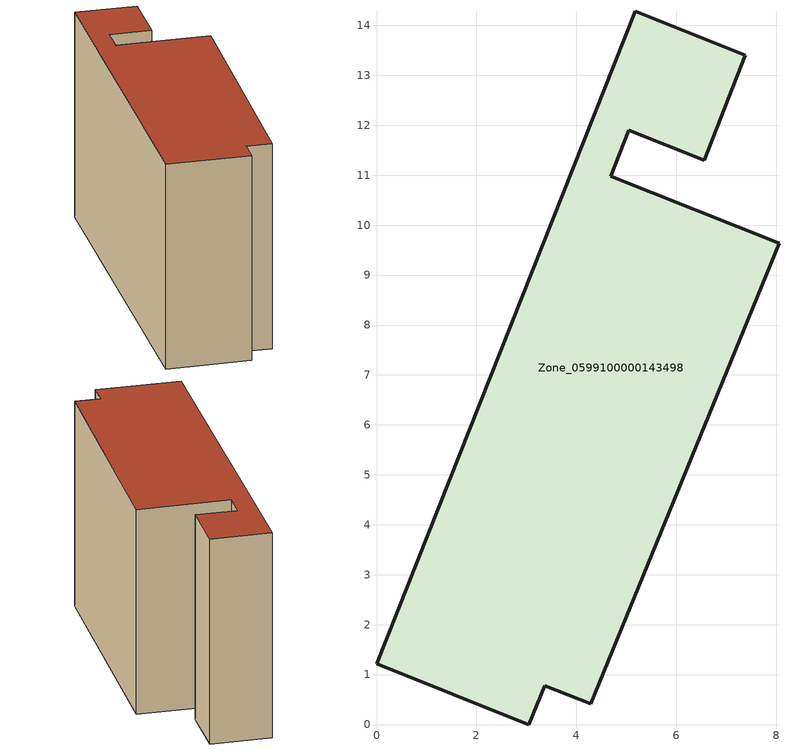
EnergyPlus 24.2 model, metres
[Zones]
Zone_0599100000143498
 floor ground (C_G): 5.05,11.9 4.69,10.98 8.06,9.64 4.29,0.42 3.37,0.78 3.05,0 0,1.22 5.18,14.28 7.39,13.4 6.56,11.3 z7.2
 wall outside (C_F): 4.69,10.98 5.05,11.9 6.56,11.3 7.39,13.4 5.18,14.28 0,1.22 3.05,0 3.37,0.78 4.29,0.42 8.06,9.64 4.69,10.98 z7.2:15.54
 roof outside (C_R): 7.39,13.4 5.18,14.28 0,1.22 3.05,0 3.37,0.78 4.29,0.42 8.06,9.64 4.69,10.98 5.05,11.9 6.56,11.3 z15.54
[BUILDING]
Pand.0599100000143498: North Axis=0; Terrain=City; Loads Convergence Tolerance Value=0.04; Temperature Convergence Tolerance Value=0.4; Solar Distribution=FullExterior; Maximum Number of Warmup Days=25; Minimum Number of Warmup Days=1
[Site:Location]
Rotterdam.The.Hague.AP_ZH_NLD Design_Conditions: Latitude=51.96; Longitude=4.45; Time Zone=1; Elevation=-4.5
[SITE:GROUNDTEMPERATURE:BUILDINGSURFACE]
18, 18, 18, 18, 18, 18, 18, 18, 18, 18, 18, 18
[MATERIAL] Thermal Absorptance=0.9; Solar Absorptance=0.7; Visible Absorptance=0.7
Name | Roughness | Thickness | Conductivity | Density | Specific Heat
G.TI.1975-1991 | MediumSmooth | 0.15 | 0.288461 | 540 | 1210
F.TI.1975-1991 | Rough | 0.3 | 0.230769 | 1920 | 840
R.TI.1975-1991 | MediumRough | 0.2 | 0.153846 | 1500 | 1000
[CONSTRUCTION]
C_G: G.TI.1975-1991
C_F: F.TI.1975-1991
C_R: R.TI.1975-1991
[ZONE]
Zone_0599100000143498: Type=1; Multiplier=1; Ceiling Height=Autocalculate; Volume=Autocalculate; Floor Area=autocalculate; Part of Total Floor Area=Yes
[ZONEINFILTRATION:DESIGNFLOWRATE]
Infil_Zone_0599100000143498: Zone or ZoneList or Space or SpaceList=Zone_0599100000143498; Schedule=AlwaysOn; Design Flow Rate Calculation Method=Flow/Area; Flow Rate per Floor Area=0.003; Constant Term Coefficient=1; Temperature Term Coefficient=0; Velocity Term Coefficient=0; Velocity Squared Term Coefficient=0
[HVACTEMPLATE:ZONE:IDEALLOADSAIRSYSTEM]
Zone_0599100000143498: Maximum Heating Supply Air Temperature=50; Minimum Cooling Supply Air Temperature=13; Maximum Heating Supply Air Humidity Ratio=0.0156; Minimum Cooling Supply Air Humidity Ratio=0.0077; Heating Limit=NoLimit; Cooling Limit=NoLimit; Dehumidification Control Type=ConstantSensibleHeatRatio; Cooling Sensible Heat Ratio=0.7; Dehumidification Setpoint=60; Humidification Control Type=None; Humidification Setpoint=30; Outdoor Air Method=None; Outdoor Air Flow Rate per Person=0.00944; Outdoor Air Flow Rate per Zone Floor Area=0; Outdoor Air Flow Rate per Zone=0; Demand Controlled Ventilation Type=None; Outdoor Air Economizer Type=NoEconomizer; Heat Recovery Type=None; Sensible Heat Recovery Effectiveness=0.7; Latent Heat Recovery Effectiveness=0.65
[ZONECONTROL:THERMOSTAT]
ThermostatControl_Zone_0599100000143498: Zone or ZoneList=Zone_0599100000143498; Control Type Schedule=DualSetpointControlType; Control 1=Thermostat_Zone_0599100000143498; Temperature Difference Between Cutout And Setpoint=0
[THERMOSTATSETPOINT:DUALSETPOINT]
Thermostat_Zone_0599100000143498: Heating Setpoint Temperature Schedule=HeatingSetpoint_Zone_0599100000143498; Cooling Setpoint Temperature Schedule=CoolingSetpoint_Zone_0599100000143498
[SCHEDULE:COMPACT]
HeatingSetpoint_Zone_0599100000143498: Through: 12/31, For: AllDays, Until: 24:00, 21
CoolingSetpoint_Zone_0599100000143498: Through: 12/31, For: AllDays, Until: 24:00, 24
DualSetpointControlType: Through: 12/31, For: AllDays, Until: 24:00, 4
AlwaysOn: Through: 12/31, For: AllDays, Until: 24:00, 1
